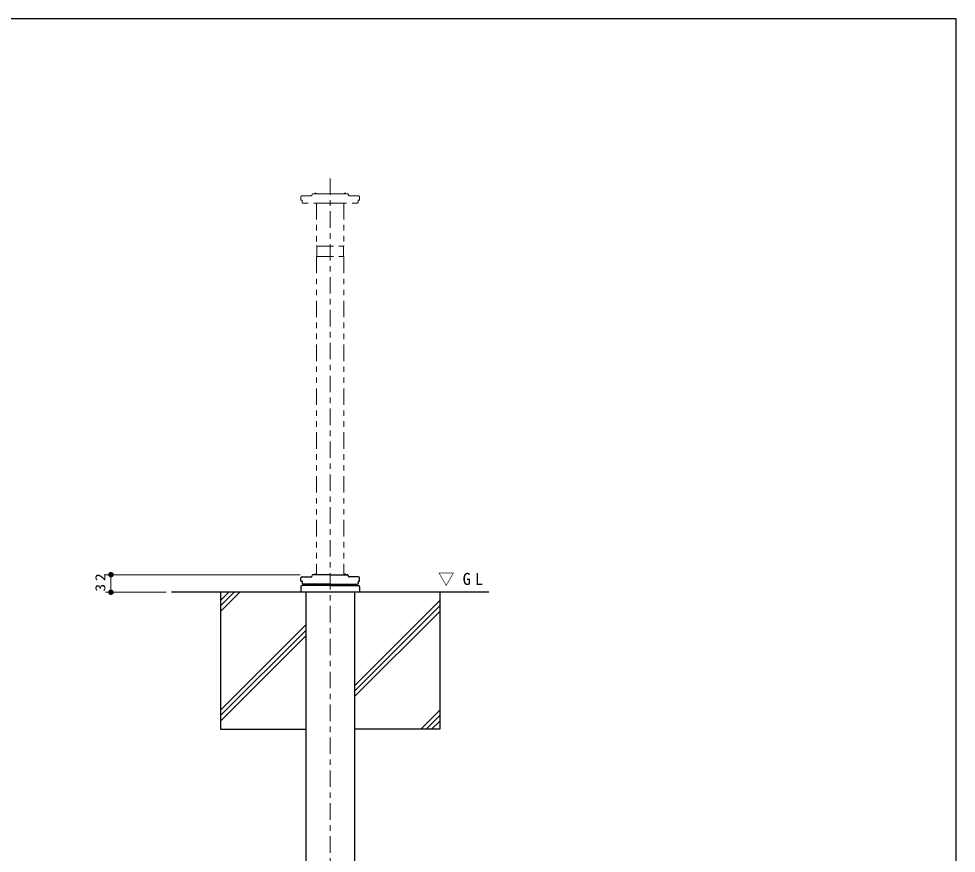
# Model space of a CAD drawing. Units: millimetres on the paper, scale 1:10. Extents: x -365 to 12, y -47 to 257.
# Drawn here: x -171 to 0, y 104.8 to 257 of the extents above; entities that cross this region are included whole.
import ezdxf

# ---------------------------------------------------------------- set-up
doc = ezdxf.new("R2010")
doc.units = ezdxf.units.MM
doc.linetypes.add('USER2', pattern=[6, 3, -1, 1, -1])
doc.linetypes.add('USER3', pattern=[8, 3, -1, 1, -1, 1, -1])
doc.layers.add('LY_1', color=3, linetype='Continuous', lineweight=25)
doc.layers.add('LY_2', color=7, linetype='Continuous', lineweight=13)
doc.styles.add('ＭＳ ゴシック', font='')
doc.styles.get('ＭＳ ゴシック').set_extended_font_data('MS Gothic')

# ---------------------------------------------------------------- blocks, each defined once
blk = doc.blocks.new('filled_dot')
at = {"color": 0, "linetype": 'Continuous', "lineweight": -2, "const_width": 1.25}
blk.add_lwpolyline([(-0.625, 0, 1), (0.625, 0, 1)], format="xyb", close=True, dxfattribs=at)

msp = doc.modelspace()

# ---------------------------------------------------------------- linework, layer by layer
at = {"layer": 'LY_1', "color": 7, "linetype": 'USER2', "lineweight": 13}
msp.add_line((-114.211, 227.881), (-114.211, 49.474), dxfattribs=at)
at = {"layer": 'LY_1', "color": 7, "linetype": 'USER3', "lineweight": 13}
for p, q in [((-119.561, 223.888), (-119.561, 224.488)), ((-119.361, 224.688), (-117.711, 224.688)), ((-117.571, 224.778), (-117.491, 224.968)), ((-114.211, 225.088), (-117.311, 225.088)), ((-114.211, 225.088), (-111.111, 225.088)), ((-110.841, 224.778), (-110.921, 224.968)), ((-109.061, 224.688), (-110.711, 224.688)), ((-108.861, 223.888), (-108.861, 224.488)), ((-119.321, 223.888), (-119.561, 223.888)), ((-119.321, 223.888), (-119.321, 223.508)), ((-114.211, 223.388), (-119.201, 223.388)), ((-116.711, 223.388), (-116.711, 215.608)), ((-114.211, 223.388), (-109.221, 223.388)), ((-111.711, 223.388), (-111.711, 215.608)), ((-109.101, 223.888), (-108.861, 223.888)), ((-109.101, 223.888), (-109.101, 223.508)), ((-116.641, 215.538), (-111.781, 215.538)), ((-116.641, 215.538), (-116.641, 213.638)), ((-111.781, 215.538), (-111.781, 213.638)), ((-116.711, 213.568), (-116.711, 155.588)), ((-116.641, 213.638), (-111.781, 213.638)), ((-111.711, 213.568), (-111.711, 155.588))]:
    msp.add_line(p, q, dxfattribs=at)
at = {"layer": 'LY_1', "color": 7, "lineweight": 13}
for p, q in [((-119.711, 155.588), (-155.211, 155.588)), ((-154.211, 152.388), (-154.211, 155.588)), ((-144.141, 152.388), (-155.211, 152.388)), ((-134.211, 149.888), (-131.711, 152.388)), ((-134.211, 150.878), (-132.7, 152.388)), ((-134.211, 148.898), (-130.721, 152.388)), ((-109.761, 135.328), (-94.211, 150.878)), ((-109.761, 134.338), (-94.211, 149.888)), ((-109.761, 133.348), (-94.211, 148.898)), ((-134.211, 130.878), (-118.661, 146.428)), ((-134.211, 129.888), (-118.661, 145.438)), ((-134.211, 128.898), (-118.661, 144.448)), ((-97.7, 127.388), (-94.211, 130.878)), ((-96.711, 127.388), (-94.211, 129.888)), ((-95.721, 127.388), (-94.211, 128.898))]:
    msp.add_line(p, q, dxfattribs=at)
at = {"layer": 'LY_1'}
for p, q in [((-119.561, 154.388), (-119.561, 154.988)), ((-119.321, 154.388), (-119.561, 154.388)), ((-119.361, 155.188), (-117.711, 155.188)), ((-119.321, 154.388), (-119.321, 154.008)), ((-117.571, 155.278), (-117.491, 155.468)), ((-114.211, 155.588), (-117.311, 155.588)), ((-114.211, 155.588), (-111.111, 155.588)), ((-110.841, 155.278), (-110.921, 155.468)), ((-109.061, 155.188), (-110.711, 155.188)), ((-109.101, 154.388), (-108.861, 154.388)), ((-109.101, 154.388), (-109.101, 154.008)), ((-108.861, 154.388), (-108.861, 154.988)), ((-85.281, 152.388), (-143.141, 152.388)), ((-134.211, 152.388), (-134.211, 127.388)), ((-119.561, 153.368), (-119.561, 152.388)), ((-114.211, 153.588), (-119.341, 153.588)), ((-114.211, 153.888), (-119.201, 153.888)), ((-118.661, 152.388), (-118.661, 65.888)), ((-118.211, 153.888), (-118.211, 153.588)), ((-114.211, 153.888), (-109.221, 153.888)), ((-114.211, 153.588), (-109.081, 153.588)), ((-110.211, 153.888), (-110.211, 153.588)), ((-109.761, 152.388), (-109.761, 65.888)), ((-108.861, 153.368), (-108.861, 152.388)), ((-94.211, 152.388), (-94.211, 127.388)), ((-134.211, 127.388), (-118.661, 127.388)), ((-94.211, 127.388), (-109.761, 127.388))]:
    msp.add_line(p, q, dxfattribs=at)
at = {"layer": 'LY_1', "color": 7, "linetype": 'USER3', "lineweight": 13}
for centre, radius, start, end in [((-119.356, 224.49), 0.2, 90, 179.99998), ((-117.706, 224.84), 0.15, 270.00002, 337.37924), ((-117.306, 224.89), 0.2, 89.99998, 157.38116), ((-116.931, 224.88), 0.29, 46.39853, 133.60149), ((-111.481, 224.88), 0.29, 46.39853, 133.60149), ((-111.106, 224.89), 0.2, 22.61886, 89.99998), ((-110.706, 224.84), 0.15, 202.62075, 270.00002), ((-109.056, 224.49), 0.2, 0, 89.99998), ((-119.196, 223.51), 0.12, 179.99998, 270.00003), ((-109.216, 223.51), 0.12, 270.00002, 0), ((-116.636, 215.61), 0.07, 179.99998, 270.00003), ((-111.776, 215.61), 0.07, 270.00002, 0), ((-116.636, 213.57), 0.07, 90, 179.99998), ((-111.776, 213.57), 0.07, 0, 89.99998)]:
    msp.add_arc(centre, radius, start, end, dxfattribs=at)
at = {"layer": 'LY_1'}
for centre, radius, start, end in [((-116.931, 155.38), 0.29, 46.39853, 133.60149), ((-111.481, 155.38), 0.29, 46.39853, 133.60149), ((-119.356, 154.99), 0.2, 90, 179.99998), ((-119.196, 154.01), 0.12, 179.99998, 270.00003), ((-117.706, 155.34), 0.15, 270.00002, 337.37924), ((-117.306, 155.39), 0.2, 89.99998, 157.38116), ((-111.106, 155.39), 0.2, 22.61886, 89.99998), ((-110.706, 155.34), 0.15, 202.62075, 270.00002), ((-109.216, 154.01), 0.12, 270.00002, 0), ((-109.056, 154.99), 0.2, 0, 89.99998), ((-119.336, 153.37), 0.22, 90, 179.99998), ((-109.076, 153.37), 0.22, 0, 89.99998)]:
    msp.add_arc(centre, radius, start, end, dxfattribs=at)
at = {"layer": 'LY_2', "color": 20, "lineweight": 25}
for p, q in [((0, 257), (-365, 257)), ((0, 0), (0, 257))]:
    msp.add_line(p, q, dxfattribs=at)

# ---------------------------------------------------------------- block references
at = {"layer": 'LY_1', "color": 7, "lineweight": 13, "xscale": 0.4, "yscale": 0.4}
for p, rotation in [((-154.211, 155.588), 270), ((-154.211, 152.388), 90)]:
    msp.add_blockref('filled_dot', p, dxfattribs=dict(at, rotation=rotation))

# ---------------------------------------------------------------- texts
at = {"layer": 'LY_1', "color": 7, "insert": (-155.211, 154.405), "char_height": 1.833, "attachment_point": 8, "rotation": 90, "style": 'ＭＳ ゴシック'}
msp.add_mtext('\\T1.34;\\W1.15;32', dxfattribs=at)
at = {"layer": 'LY_1', "color": 7, "insert": (-90.058, 154.71), "char_height": 2.199, "attachment_point": 5, "style": 'ＭＳ ゴシック'}
msp.add_mtext('\\T1.5;▽GL', dxfattribs=at)

doc.saveas('drawing.dxf')
